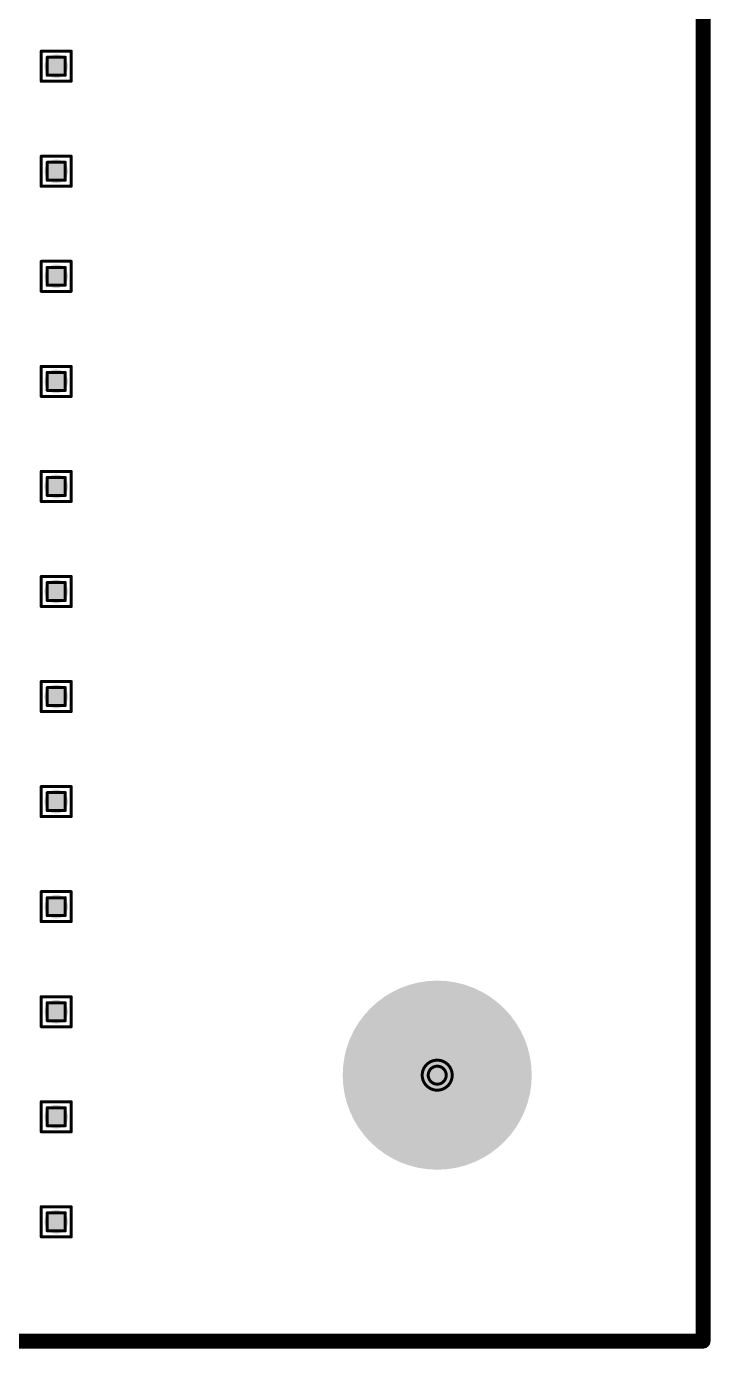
# Model space of a CAD drawing. Header units: millimetres. Extents: x -25 to 478, y -31 to 252.
# Drawn here: x 363.55 to 375.13, y -0.13 to 22.25 of the extents above; entities that cross this region are included whole.
import ezdxf

# ---------------------------------------------------------------- set-up
doc = ezdxf.new("R2010")
doc.units = ezdxf.units.MM
for name, color, linetype in [('DrillDrawing', 1, 'Continuous'), ('Mechanical1', 6, 'Continuous'), ('MultiLayer', 9, 'Continuous'), ('PadHoleLayer', 156, 'Continuous'), ('ViaHoleLayer', 16, 'Continuous')]:
    doc.layers.add(name, color=color, linetype=linetype)

# ---------------------------------------------------------------- blocks, each defined once
blk = doc.blocks.new('NY_PMS_440_0025_PH_1519')
at = {"layer": 'MultiLayer'}
h = blk.add_hatch(color=9, dxfattribs=at)
edge = h.paths.add_edge_path()
edge.add_arc((0, 0), 1.6, 0, 360)
at = {"layer": 'PadHoleLayer'}
h = blk.add_hatch(color=156, dxfattribs=at)
edge = h.paths.add_edge_path()
edge.add_arc((0, 0), 1.6, 0, 360)

msp = doc.modelspace()

# ---------------------------------------------------------------- hatches: boundary and pattern name
at = {"layer": 'ViaHoleLayer'}
h = msp.add_hatch(color=16, dxfattribs=at)
edge = h.paths.add_edge_path()
edge.add_arc((364.051, 21.576), 0.2, 0, 360)
h = msp.add_hatch(color=16, dxfattribs=at)
edge = h.paths.add_edge_path()
edge.add_arc((364.051, 19.798), 0.2, 0, 360)
h = msp.add_hatch(color=16, dxfattribs=at)
edge = h.paths.add_edge_path()
edge.add_arc((364.051, 18.02), 0.2, 0, 360)
h = msp.add_hatch(color=16, dxfattribs=at)
edge = h.paths.add_edge_path()
edge.add_arc((364.051, 16.242), 0.2, 0, 360)
h = msp.add_hatch(color=16, dxfattribs=at)
edge = h.paths.add_edge_path()
edge.add_arc((364.051, 14.464), 0.2, 0, 360)
h = msp.add_hatch(color=16, dxfattribs=at)
edge = h.paths.add_edge_path()
edge.add_arc((364.051, 12.686), 0.2, 0, 360)
h = msp.add_hatch(color=16, dxfattribs=at)
edge = h.paths.add_edge_path()
edge.add_arc((364.051, 10.908), 0.2, 0, 360)
h = msp.add_hatch(color=16, dxfattribs=at)
edge = h.paths.add_edge_path()
edge.add_arc((364.051, 9.13), 0.2, 0, 360)
h = msp.add_hatch(color=16, dxfattribs=at)
edge = h.paths.add_edge_path()
edge.add_arc((364.051, 7.352), 0.2, 0, 360)
h = msp.add_hatch(color=16, dxfattribs=at)
edge = h.paths.add_edge_path()
edge.add_arc((364.051, 5.574), 0.2, 0, 360)
h = msp.add_hatch(color=16, dxfattribs=at)
edge = h.paths.add_edge_path()
edge.add_arc((364.051, 3.796), 0.2, 0, 360)
h = msp.add_hatch(color=16, dxfattribs=at)
edge = h.paths.add_edge_path()
edge.add_arc((364.051, 2.018), 0.2, 0, 360)

# ---------------------------------------------------------------- linework, layer by layer
at = {"layer": 'DrillDrawing', "const_width": 0.0508}
for points in [[(363.797, 21.83), (364.305, 21.83)], [(363.797, 21.322), (363.797, 21.83)], [(363.898, 21.728), (364.203, 21.728)], [(363.898, 21.424), (363.898, 21.728)], [(364.203, 21.424), (364.203, 21.728)], [(364.305, 21.322), (364.305, 21.83)], [(363.797, 21.322), (364.305, 21.322)], [(363.898, 21.424), (364.203, 21.424)], [(363.797, 20.052), (364.305, 20.052)], [(363.797, 19.544), (363.797, 20.052)], [(363.898, 19.95), (364.203, 19.95)], [(363.898, 19.646), (363.898, 19.95)], [(364.203, 19.646), (364.203, 19.95)], [(364.305, 19.544), (364.305, 20.052)], [(363.797, 19.544), (364.305, 19.544)], [(363.898, 19.646), (364.203, 19.646)], [(363.797, 18.274), (364.305, 18.274)], [(363.797, 17.766), (363.797, 18.274)], [(363.898, 18.172), (364.203, 18.172)], [(363.898, 17.868), (363.898, 18.172)], [(364.203, 17.868), (364.203, 18.172)], [(364.305, 17.766), (364.305, 18.274)], [(363.797, 17.766), (364.305, 17.766)], [(363.898, 17.868), (364.203, 17.868)], [(363.797, 16.496), (364.305, 16.496)], [(363.797, 15.988), (363.797, 16.496)], [(363.898, 16.394), (364.203, 16.394)], [(363.898, 16.09), (363.898, 16.394)], [(364.203, 16.09), (364.203, 16.394)], [(364.305, 15.988), (364.305, 16.496)], [(363.898, 16.09), (364.203, 16.09)], [(363.797, 15.988), (364.305, 15.988)], [(363.797, 14.718), (364.305, 14.718)], [(363.797, 14.21), (363.797, 14.718)], [(363.898, 14.616), (364.203, 14.616)], [(363.898, 14.312), (363.898, 14.616)], [(364.203, 14.312), (364.203, 14.616)], [(364.305, 14.21), (364.305, 14.718)], [(363.898, 14.312), (364.203, 14.312)], [(363.797, 14.21), (364.305, 14.21)], [(363.797, 12.94), (364.305, 12.94)], [(363.797, 12.432), (363.797, 12.94)], [(363.898, 12.838), (364.203, 12.838)], [(363.898, 12.534), (363.898, 12.838)], [(364.203, 12.534), (364.203, 12.838)], [(364.305, 12.432), (364.305, 12.94)], [(363.898, 12.534), (364.203, 12.534)], [(363.797, 12.432), (364.305, 12.432)], [(363.797, 11.162), (364.305, 11.162)], [(363.797, 10.654), (363.797, 11.162)], [(363.898, 11.06), (364.203, 11.06)], [(363.898, 10.756), (363.898, 11.06)], [(364.203, 10.756), (364.203, 11.06)], [(364.305, 10.654), (364.305, 11.162)], [(363.898, 10.756), (364.203, 10.756)], [(363.797, 10.654), (364.305, 10.654)], [(363.797, 9.384), (364.305, 9.384)], [(363.797, 8.876), (363.797, 9.384)], [(364.305, 8.876), (364.305, 9.384)], [(363.898, 9.282), (364.203, 9.282)], [(363.898, 8.978), (363.898, 9.282)], [(364.203, 8.978), (364.203, 9.282)], [(363.898, 8.978), (364.203, 8.978)], [(363.797, 8.876), (364.305, 8.876)], [(363.797, 7.606), (364.305, 7.606)], [(363.797, 7.098), (363.797, 7.606)], [(364.305, 7.098), (364.305, 7.606)], [(363.898, 7.504), (364.203, 7.504)], [(363.898, 7.2), (363.898, 7.504)], [(364.203, 7.2), (364.203, 7.504)], [(363.898, 7.2), (364.203, 7.2)], [(363.797, 7.098), (364.305, 7.098)], [(363.797, 5.828), (364.305, 5.828)], [(363.797, 5.32), (363.797, 5.828)], [(364.305, 5.32), (364.305, 5.828)], [(363.898, 5.726), (364.203, 5.726)], [(363.898, 5.422), (363.898, 5.726)], [(364.203, 5.422), (364.203, 5.726)], [(363.898, 5.422), (364.203, 5.422)], [(363.797, 5.32), (364.305, 5.32)], [(363.797, 4.05), (364.305, 4.05)], [(363.797, 3.542), (363.797, 4.05)], [(364.305, 3.542), (364.305, 4.05)], [(363.898, 3.948), (364.203, 3.948)], [(363.898, 3.644), (363.898, 3.948)], [(364.203, 3.644), (364.203, 3.948)], [(363.898, 3.644), (364.203, 3.644)], [(363.797, 3.542), (364.305, 3.542)], [(363.797, 2.272), (364.305, 2.272)], [(363.797, 1.764), (363.797, 2.272)], [(364.305, 1.764), (364.305, 2.272)], [(363.898, 2.17), (364.203, 2.17)], [(363.898, 1.866), (363.898, 2.17)], [(364.203, 1.866), (364.203, 2.17)], [(363.898, 1.866), (364.203, 1.866)], [(363.797, 1.764), (364.305, 1.764)]]:
    msp.add_lwpolyline(points, dxfattribs=at)
at = {"layer": 'DrillDrawing'}
for points, const_width in [([(363.784, 21.83, 1), (363.809, 21.83, 1)], 0.0254), ([(363.784, 21.83, 1), (363.809, 21.83, 1)], 0.0254), ([(363.886, 21.728, 1), (363.911, 21.728, 1)], 0.0254), ([(363.886, 21.728, 1), (363.911, 21.728, 1)], 0.0254), ([(364.19, 21.728, 1), (364.216, 21.728, 1)], 0.0254), ([(364.19, 21.728, 1), (364.216, 21.728, 1)], 0.0254), ([(364.292, 21.83, 1), (364.317, 21.83, 1)], 0.0254), ([(364.292, 21.83, 1), (364.317, 21.83, 1)], 0.0254), ([(363.784, 21.322, 1), (363.809, 21.322, 1)], 0.0254), ([(363.784, 21.322, 1), (363.809, 21.322, 1)], 0.0254), ([(363.886, 21.424, 1), (363.911, 21.424, 1)], 0.0254), ([(363.886, 21.424, 1), (363.911, 21.424, 1)], 0.0254), ([(364.19, 21.424, 1), (364.216, 21.424, 1)], 0.0254), ([(364.19, 21.424, 1), (364.216, 21.424, 1)], 0.0254), ([(364.292, 21.322, 1), (364.317, 21.322, 1)], 0.0254), ([(364.292, 21.322, 1), (364.317, 21.322, 1)], 0.0254), ([(363.784, 20.052, 1), (363.809, 20.052, 1)], 0.0254), ([(363.784, 20.052, 1), (363.809, 20.052, 1)], 0.0254), ([(363.886, 19.95, 1), (363.911, 19.95, 1)], 0.0254), ([(363.886, 19.95, 1), (363.911, 19.95, 1)], 0.0254), ([(364.19, 19.95, 1), (364.216, 19.95, 1)], 0.0254), ([(364.19, 19.95, 1), (364.216, 19.95, 1)], 0.0254), ([(364.292, 20.052, 1), (364.317, 20.052, 1)], 0.0254), ([(364.292, 20.052, 1), (364.317, 20.052, 1)], 0.0254), ([(363.784, 19.544, 1), (363.809, 19.544, 1)], 0.0254), ([(363.784, 19.544, 1), (363.809, 19.544, 1)], 0.0254), ([(363.886, 19.646, 1), (363.911, 19.646, 1)], 0.0254), ([(363.886, 19.646, 1), (363.911, 19.646, 1)], 0.0254), ([(364.19, 19.646, 1), (364.216, 19.646, 1)], 0.0254), ([(364.19, 19.646, 1), (364.216, 19.646, 1)], 0.0254), ([(364.292, 19.544, 1), (364.317, 19.544, 1)], 0.0254), ([(364.292, 19.544, 1), (364.317, 19.544, 1)], 0.0254), ([(363.784, 18.274, 1), (363.809, 18.274, 1)], 0.0254), ([(363.784, 18.274, 1), (363.809, 18.274, 1)], 0.0254), ([(363.886, 18.172, 1), (363.911, 18.172, 1)], 0.0254), ([(363.886, 18.172, 1), (363.911, 18.172, 1)], 0.0254), ([(364.19, 18.172, 1), (364.216, 18.172, 1)], 0.0254), ([(364.19, 18.172, 1), (364.216, 18.172, 1)], 0.0254), ([(364.292, 18.274, 1), (364.317, 18.274, 1)], 0.0254), ([(364.292, 18.274, 1), (364.317, 18.274, 1)], 0.0254), ([(363.784, 17.766, 1), (363.809, 17.766, 1)], 0.0254), ([(363.784, 17.766, 1), (363.809, 17.766, 1)], 0.0254), ([(363.886, 17.868, 1), (363.911, 17.868, 1)], 0.0254), ([(363.886, 17.868, 1), (363.911, 17.868, 1)], 0.0254), ([(364.19, 17.868, 1), (364.216, 17.868, 1)], 0.0254), ([(364.19, 17.868, 1), (364.216, 17.868, 1)], 0.0254), ([(364.292, 17.766, 1), (364.317, 17.766, 1)], 0.0254), ([(364.292, 17.766, 1), (364.317, 17.766, 1)], 0.0254), ([(363.784, 16.496, 1), (363.809, 16.496, 1)], 0.0254), ([(363.784, 16.496, 1), (363.809, 16.496, 1)], 0.0254), ([(363.886, 16.394, 1), (363.911, 16.394, 1)], 0.0254), ([(363.886, 16.394, 1), (363.911, 16.394, 1)], 0.0254), ([(364.19, 16.394, 1), (364.216, 16.394, 1)], 0.0254), ([(364.19, 16.394, 1), (364.216, 16.394, 1)], 0.0254), ([(364.292, 16.496, 1), (364.317, 16.496, 1)], 0.0254), ([(364.292, 16.496, 1), (364.317, 16.496, 1)], 0.0254), ([(363.886, 16.09, 1), (363.911, 16.09, 1)], 0.0254), ([(363.886, 16.09, 1), (363.911, 16.09, 1)], 0.0254), ([(364.19, 16.09, 1), (364.216, 16.09, 1)], 0.0254), ([(364.19, 16.09, 1), (364.216, 16.09, 1)], 0.0254), ([(363.784, 15.988, 1), (363.809, 15.988, 1)], 0.0254), ([(363.784, 15.988, 1), (363.809, 15.988, 1)], 0.0254), ([(364.292, 15.988, 1), (364.317, 15.988, 1)], 0.0254), ([(364.292, 15.988, 1), (364.317, 15.988, 1)], 0.0254), ([(363.784, 14.718, 1), (363.809, 14.718, 1)], 0.0254), ([(363.784, 14.718, 1), (363.809, 14.718, 1)], 0.0254), ([(363.886, 14.616, 1), (363.911, 14.616, 1)], 0.0254), ([(363.886, 14.616, 1), (363.911, 14.616, 1)], 0.0254), ([(364.19, 14.616, 1), (364.216, 14.616, 1)], 0.0254), ([(364.19, 14.616, 1), (364.216, 14.616, 1)], 0.0254), ([(364.292, 14.718, 1), (364.317, 14.718, 1)], 0.0254), ([(364.292, 14.718, 1), (364.317, 14.718, 1)], 0.0254), ([(363.886, 14.312, 1), (363.911, 14.312, 1)], 0.0254), ([(363.886, 14.312, 1), (363.911, 14.312, 1)], 0.0254), ([(364.19, 14.312, 1), (364.216, 14.312, 1)], 0.0254), ([(364.19, 14.312, 1), (364.216, 14.312, 1)], 0.0254), ([(363.784, 14.21, 1), (363.809, 14.21, 1)], 0.0254), ([(363.784, 14.21, 1), (363.809, 14.21, 1)], 0.0254), ([(364.292, 14.21, 1), (364.317, 14.21, 1)], 0.0254), ([(364.292, 14.21, 1), (364.317, 14.21, 1)], 0.0254), ([(363.784, 12.94, 1), (363.809, 12.94, 1)], 0.0254), ([(363.784, 12.94, 1), (363.809, 12.94, 1)], 0.0254), ([(363.886, 12.838, 1), (363.911, 12.838, 1)], 0.0254), ([(363.886, 12.838, 1), (363.911, 12.838, 1)], 0.0254), ([(364.19, 12.838, 1), (364.216, 12.838, 1)], 0.0254), ([(364.19, 12.838, 1), (364.216, 12.838, 1)], 0.0254), ([(364.292, 12.94, 1), (364.317, 12.94, 1)], 0.0254), ([(364.292, 12.94, 1), (364.317, 12.94, 1)], 0.0254), ([(363.886, 12.534, 1), (363.911, 12.534, 1)], 0.0254), ([(363.886, 12.534, 1), (363.911, 12.534, 1)], 0.0254), ([(364.19, 12.534, 1), (364.216, 12.534, 1)], 0.0254), ([(364.19, 12.534, 1), (364.216, 12.534, 1)], 0.0254), ([(363.784, 12.432, 1), (363.809, 12.432, 1)], 0.0254), ([(363.784, 12.432, 1), (363.809, 12.432, 1)], 0.0254), ([(364.292, 12.432, 1), (364.317, 12.432, 1)], 0.0254), ([(364.292, 12.432, 1), (364.317, 12.432, 1)], 0.0254), ([(363.784, 11.162, 1), (363.809, 11.162, 1)], 0.0254), ([(363.784, 11.162, 1), (363.809, 11.162, 1)], 0.0254), ([(363.886, 11.06, 1), (363.911, 11.06, 1)], 0.0254), ([(363.886, 11.06, 1), (363.911, 11.06, 1)], 0.0254), ([(364.19, 11.06, 1), (364.216, 11.06, 1)], 0.0254), ([(364.19, 11.06, 1), (364.216, 11.06, 1)], 0.0254), ([(364.292, 11.162, 1), (364.317, 11.162, 1)], 0.0254), ([(364.292, 11.162, 1), (364.317, 11.162, 1)], 0.0254), ([(363.886, 10.756, 1), (363.911, 10.756, 1)], 0.0254), ([(363.886, 10.756, 1), (363.911, 10.756, 1)], 0.0254), ([(364.19, 10.756, 1), (364.216, 10.756, 1)], 0.0254), ([(364.19, 10.756, 1), (364.216, 10.756, 1)], 0.0254), ([(363.784, 10.654, 1), (363.809, 10.654, 1)], 0.0254), ([(363.784, 10.654, 1), (363.809, 10.654, 1)], 0.0254), ([(364.292, 10.654, 1), (364.317, 10.654, 1)], 0.0254), ([(364.292, 10.654, 1), (364.317, 10.654, 1)], 0.0254), ([(363.784, 9.384, 1), (363.809, 9.384, 1)], 0.0254), ([(363.784, 9.384, 1), (363.809, 9.384, 1)], 0.0254), ([(364.292, 9.384, 1), (364.317, 9.384, 1)], 0.0254), ([(364.292, 9.384, 1), (364.317, 9.384, 1)], 0.0254), ([(363.886, 9.282, 1), (363.911, 9.282, 1)], 0.0254), ([(363.886, 9.282, 1), (363.911, 9.282, 1)], 0.0254), ([(364.19, 9.282, 1), (364.216, 9.282, 1)], 0.0254), ([(364.19, 9.282, 1), (364.216, 9.282, 1)], 0.0254), ([(363.886, 8.978, 1), (363.911, 8.978, 1)], 0.0254), ([(363.886, 8.978, 1), (363.911, 8.978, 1)], 0.0254), ([(364.19, 8.978, 1), (364.216, 8.978, 1)], 0.0254), ([(364.19, 8.978, 1), (364.216, 8.978, 1)], 0.0254), ([(363.784, 8.876, 1), (363.809, 8.876, 1)], 0.0254), ([(363.784, 8.876, 1), (363.809, 8.876, 1)], 0.0254), ([(364.292, 8.876, 1), (364.317, 8.876, 1)], 0.0254), ([(364.292, 8.876, 1), (364.317, 8.876, 1)], 0.0254), ([(363.784, 7.606, 1), (363.809, 7.606, 1)], 0.0254), ([(363.784, 7.606, 1), (363.809, 7.606, 1)], 0.0254), ([(364.292, 7.606, 1), (364.317, 7.606, 1)], 0.0254), ([(364.292, 7.606, 1), (364.317, 7.606, 1)], 0.0254), ([(363.886, 7.504, 1), (363.911, 7.504, 1)], 0.0254), ([(363.886, 7.504, 1), (363.911, 7.504, 1)], 0.0254), ([(364.19, 7.504, 1), (364.216, 7.504, 1)], 0.0254), ([(364.19, 7.504, 1), (364.216, 7.504, 1)], 0.0254), ([(363.886, 7.2, 1), (363.911, 7.2, 1)], 0.0254), ([(363.886, 7.2, 1), (363.911, 7.2, 1)], 0.0254), ([(364.19, 7.2, 1), (364.216, 7.2, 1)], 0.0254), ([(364.19, 7.2, 1), (364.216, 7.2, 1)], 0.0254), ([(363.784, 7.098, 1), (363.809, 7.098, 1)], 0.0254), ([(363.784, 7.098, 1), (363.809, 7.098, 1)], 0.0254), ([(364.292, 7.098, 1), (364.317, 7.098, 1)], 0.0254), ([(364.292, 7.098, 1), (364.317, 7.098, 1)], 0.0254), ([(363.784, 5.828, 1), (363.809, 5.828, 1)], 0.0254), ([(363.784, 5.828, 1), (363.809, 5.828, 1)], 0.0254), ([(364.292, 5.828, 1), (364.317, 5.828, 1)], 0.0254), ([(364.292, 5.828, 1), (364.317, 5.828, 1)], 0.0254), ([(363.886, 5.726, 1), (363.911, 5.726, 1)], 0.0254), ([(363.886, 5.726, 1), (363.911, 5.726, 1)], 0.0254), ([(364.19, 5.726, 1), (364.216, 5.726, 1)], 0.0254), ([(364.19, 5.726, 1), (364.216, 5.726, 1)], 0.0254), ([(363.886, 5.422, 1), (363.911, 5.422, 1)], 0.0254), ([(363.886, 5.422, 1), (363.911, 5.422, 1)], 0.0254), ([(364.19, 5.422, 1), (364.216, 5.422, 1)], 0.0254), ([(364.19, 5.422, 1), (364.216, 5.422, 1)], 0.0254), ([(363.784, 5.32, 1), (363.809, 5.32, 1)], 0.0254), ([(363.784, 5.32, 1), (363.809, 5.32, 1)], 0.0254), ([(364.292, 5.32, 1), (364.317, 5.32, 1)], 0.0254), ([(364.292, 5.32, 1), (364.317, 5.32, 1)], 0.0254), ([(370.754, 4.5, 1), (370.246, 4.5, 1)], 0.0508), ([(370.233, 4.5, 1), (370.259, 4.5, 1)], 0.0254), ([(370.652, 4.5, 1), (370.348, 4.5, 1)], 0.0508), ([(370.335, 4.5, 1), (370.36, 4.5, 1)], 0.0254), ([(370.64, 4.5, 1), (370.665, 4.5, 1)], 0.0254), ([(370.741, 4.5, 1), (370.767, 4.5, 1)], 0.0254), ([(363.784, 4.05, 1), (363.809, 4.05, 1)], 0.0254), ([(363.784, 4.05, 1), (363.809, 4.05, 1)], 0.0254), ([(364.292, 4.05, 1), (364.317, 4.05, 1)], 0.0254), ([(364.292, 4.05, 1), (364.317, 4.05, 1)], 0.0254), ([(363.886, 3.948, 1), (363.911, 3.948, 1)], 0.0254), ([(363.886, 3.948, 1), (363.911, 3.948, 1)], 0.0254), ([(364.19, 3.948, 1), (364.216, 3.948, 1)], 0.0254), ([(364.19, 3.948, 1), (364.216, 3.948, 1)], 0.0254), ([(363.886, 3.644, 1), (363.911, 3.644, 1)], 0.0254), ([(363.886, 3.644, 1), (363.911, 3.644, 1)], 0.0254), ([(364.19, 3.644, 1), (364.216, 3.644, 1)], 0.0254), ([(364.19, 3.644, 1), (364.216, 3.644, 1)], 0.0254), ([(363.784, 3.542, 1), (363.809, 3.542, 1)], 0.0254), ([(363.784, 3.542, 1), (363.809, 3.542, 1)], 0.0254), ([(364.292, 3.542, 1), (364.317, 3.542, 1)], 0.0254), ([(364.292, 3.542, 1), (364.317, 3.542, 1)], 0.0254), ([(363.784, 2.272, 1), (363.809, 2.272, 1)], 0.0254), ([(363.784, 2.272, 1), (363.809, 2.272, 1)], 0.0254), ([(364.292, 2.272, 1), (364.317, 2.272, 1)], 0.0254), ([(364.292, 2.272, 1), (364.317, 2.272, 1)], 0.0254), ([(363.886, 2.17, 1), (363.911, 2.17, 1)], 0.0254), ([(363.886, 2.17, 1), (363.911, 2.17, 1)], 0.0254), ([(364.19, 2.17, 1), (364.216, 2.17, 1)], 0.0254), ([(364.19, 2.17, 1), (364.216, 2.17, 1)], 0.0254), ([(363.886, 1.866, 1), (363.911, 1.866, 1)], 0.0254), ([(363.886, 1.866, 1), (363.911, 1.866, 1)], 0.0254), ([(364.19, 1.866, 1), (364.216, 1.866, 1)], 0.0254), ([(364.19, 1.866, 1), (364.216, 1.866, 1)], 0.0254), ([(363.784, 1.764, 1), (363.809, 1.764, 1)], 0.0254), ([(363.784, 1.764, 1), (363.809, 1.764, 1)], 0.0254), ([(364.292, 1.764, 1), (364.317, 1.764, 1)], 0.0254), ([(364.292, 1.764, 1), (364.317, 1.764, 1)], 0.0254)]:
    msp.add_lwpolyline(points, format="xyb", close=True, dxfattribs=dict(at, const_width=const_width))
at = {"layer": 'Mechanical1', "const_width": 0.254}
for points in [[(375, 0), (375, 210)], [(0, 0), (375, 0)]]:
    msp.add_lwpolyline(points, dxfattribs=at)
at = {"layer": 'Mechanical1', "const_width": 0.127}
msp.add_lwpolyline([(374.936, 0, 1), (375.063, 0, 1)], format="xyb", close=True, dxfattribs=at)
msp.add_lwpolyline([(374.936, 0, 1), (375.063, 0, 1)], format="xyb", close=True, dxfattribs=at)

# ---------------------------------------------------------------- block references
msp.add_blockref('NY_PMS_440_0025_PH_1519', (370.5, 4.5))

doc.saveas('drawing.dxf')
